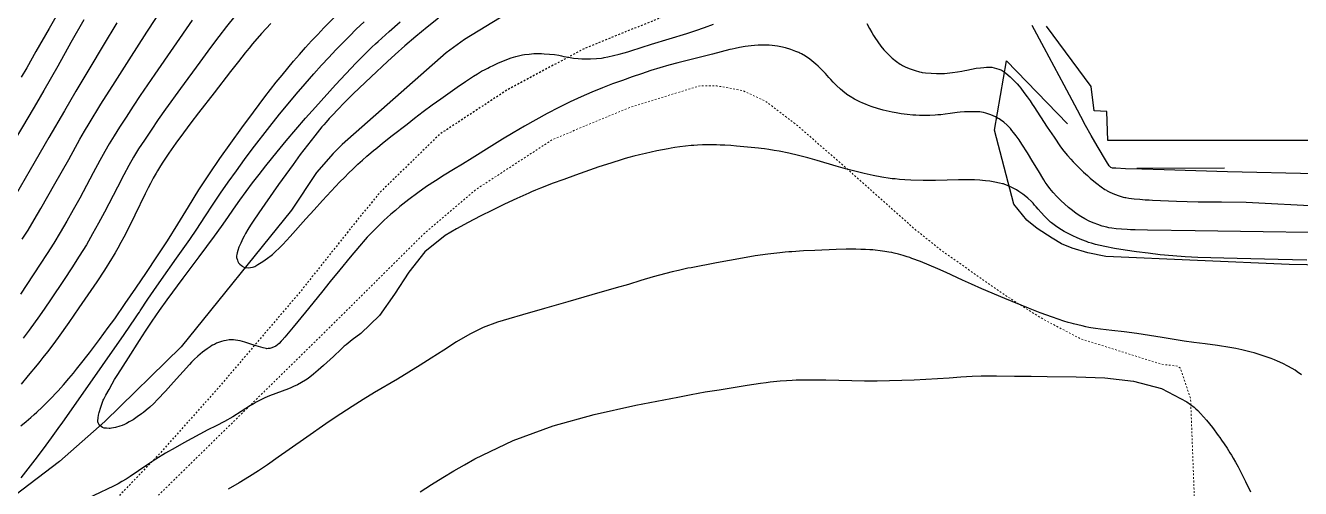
# Model space of a CAD drawing. Header units: millimetres. Extents: x 156921 to 159642, y 477538 to 479586.
# Drawn here: x 157637.1 to 157709.8, y 479216.5 to 479242.9 of the extents above; entities that cross this region are included whole.
import ezdxf

# ---------------------------------------------------------------- set-up
doc = ezdxf.new("R2010")
doc.units = ezdxf.units.MM
doc.header["$MEASUREMENT"] = 0
for name, pattern in [('5M2P5', [7.5, 5, -2.5]), ('5M5', [10, 5, -5]), ('DGN Style 3', [0.047061, 0.033615, -0.013446])]:
    doc.linetypes.add(name, pattern=pattern)
for name, color, linetype, transparency in [('A0023119', 16, '5M2P5', 0.6), ('B0014111', 156, 'Continuous', 0.6), ('E0022112', 146, 'Continuous', 0.6), ('F0017111', 94, 'Continuous', 0.6), ('F0017114', 80, 'Continuous', 0.6), ('F0037221', 86, 'Continuous', 0.6), ('F0037223', 86, '5M5', 0.6)]:
    doc.layers.add(name, color=color, linetype=linetype, transparency=transparency)
doc.layers.add('D0025110', color=66, linetype='Continuous', lineweight=0, transparency=0.6)

msp = doc.modelspace()

# ---------------------------------------------------------------- linework, layer by layer
at = {"layer": 'A0023119', "linetype": 'DGN Style 3', "transparency": 33554521, "flags": 128}
msp.add_lwpolyline([(157691.655, 479252.816), (157688.41, 479250.943), (157684.19, 479248.73), (157680.044, 479246.298), (157674.818, 479243.934), (157668.949, 479241.563), (157664.583, 479239.222), (157660.715, 479236.687), (157657.3, 479233.363), (157656.013, 479231.796), (157652.898, 479227.876), (157648.232, 479222.382), (157644.644, 479218.371), (157640.571, 479214.138), (157636.063, 479210.364), (157631.049, 479205.954), (157625.407, 479201.077), (157621.092, 479197.502), (157618.295, 479195.972), (157614.461, 479194.069)], dxfattribs=at)
at = {"layer": 'B0014111', "transparency": 33554521, "flags": 128}
msp.add_lwpolyline([(157738.966, 479240.174), (157736.094, 479240.317), (157735.771, 479236.334), (157698.781, 479236.323), (157698.72, 479237.978), (157698.013, 479238.023), (157697.83, 479239.408), (157695.291, 479242.845)], dxfattribs=at)
at = {"layer": 'D0025110', "linetype": 'DGN Style 3', "transparency": 33554521, "flags": 128}
msp.add_lwpolyline([(157701.863, 479223.579), (157702.751, 479223.477), (157702.917, 479223.355), (157703.499, 479221.601), (157703.873, 479211.681), (157702.15, 479211.287), (157690.273, 479210.748), (157682.443, 479209.502), (157670.835, 479206.565), (157660.188, 479203.332), (157647.924, 479199.042), (157622.337, 479186.137), (157616.734, 479182.771), (157615.593, 479183.149), (157611.199, 479187.571), (157615.053, 479191.339), (157620.447, 479196.082), (157628.87, 479202.968), (157636.837, 479209.553), (157644.45, 479215.887), (157654.17, 479225.414), (157659.858, 479231.056), (157662.809, 479233.557), (157667.154, 479236.39), (157671.553, 479238.217), (157675.547, 479239.45), (157676.51, 479239.439), (157677.984, 479239.169), (157679.279, 479238.567), (157680.985, 479237.264), (157683.42, 479235.164), (157687.725, 479231.325), (157689.377, 479230.006), (157692.757, 479227.631), (157693.295, 479227.28), (157694.23, 479226.687), (157695.077, 479226.158), (157697.261, 479225.016), (157701.863, 479223.579)], dxfattribs=at)
at = {"layer": 'E0022112', "transparency": 33554521, "flags": 128}
msp.add_lwpolyline([(157687.522, 479254.949), (157683.303, 479252.684), (157677.543, 479250.064), (157671.534, 479247.06), (157665.337, 479244.033), (157662.132, 479242.083), (157661.072, 479241.331), (157655.155, 479236.097), (157654.637, 479235.582), (157653.699, 479234.514), (157652.27, 479232.351), (157645.979, 479224.566), (157641.636, 479220.318), (157639.056, 479218.043), (157635.205, 479215.141)], dxfattribs=at)
at = {"layer": 'F0017111', "transparency": 33554521, "flags": 128}
for points in [[(157639.213, 479244.036), (157638.453, 479242.705), (157637.706, 479241.397), (157637.178, 479240.473), (157636.869, 479239.941)], [(157636.928, 479230.697), (157637.259, 479231.228), (157637.604, 479231.799), (157637.986, 479232.452), (157638.785, 479233.852), (157639.57, 479235.25), (157640.212, 479236.398), (157640.471, 479236.852), (157640.738, 479237.301), (157641.41, 479238.397), (157642.21, 479239.676), (157643.009, 479240.924), (157644.032, 479242.507), (157645.079, 479244.114)], [(157646.601, 479243.185), (157645.539, 479241.651), (157644.479, 479240.107), (157643.652, 479238.893), (157643.244, 479238.28), (157642.838, 479237.66), (157642.465, 479237.08), (157642.156, 479236.59), (157641.886, 479236.145), (157641.63, 479235.702), (157641.341, 479235.179), (157640.974, 479234.494), (157640.199, 479233.05), (157639.83, 479232.38), (157639.461, 479231.727), (157639.091, 479231.095), (157638.718, 479230.487), (157638.338, 479229.888), (157637.947, 479229.286), (157637.187, 479228.123), (157636.82, 479227.57)], [(157636.839, 479220.063), (157637.143, 479220.318), (157637.409, 479220.547), (157637.599, 479220.715), (157637.75, 479220.852), (157638.055, 479221.134), (157638.36, 479221.432), (157638.627, 479221.703), (157638.819, 479221.906), (157638.972, 479222.074), (157639.278, 479222.415), (157639.579, 479222.763), (157639.84, 479223.073), (157640.024, 479223.3), (157640.169, 479223.484), (157640.749, 479224.229), (157641.324, 479224.99), (157641.828, 479225.671), (157642.193, 479226.177), (157642.791, 479227.033), (157643.397, 479227.92), (157644.001, 479228.812), (157644.599, 479229.703), (157645.195, 479230.614), (157645.794, 479231.562), (157646.396, 479232.544), (157646.995, 479233.514), (157647.293, 479233.979), (157647.59, 479234.428), (157648.189, 479235.301), (157648.801, 479236.17), (157649.441, 479237.057), (157650.097, 479237.948), (157650.751, 479238.813), (157651.401, 479239.646), (157651.727, 479240.051), (157652.055, 479240.451), (157652.387, 479240.846), (157652.724, 479241.236), (157653.067, 479241.62), (157653.413, 479242), (157653.762, 479242.374), (157654.115, 479242.743), (157654.823, 479243.463)], [(157649.042, 479243.416), (157648.559, 479242.82), (157648.123, 479242.256), (157647.648, 479241.617), (157647.046, 479240.795), (157645.948, 479239.29), (157645.095, 479238.11), (157644.677, 479237.518), (157644.265, 479236.922), (157643.884, 479236.355), (157643.557, 479235.85), (157643.268, 479235.378), (157642.998, 479234.91), (157642.705, 479234.366), (157642.345, 479233.67), (157641.612, 479232.248), (157641.273, 479231.612), (157640.936, 479231.003), (157640.577, 479230.391), (157640.177, 479229.745), (157639.748, 479229.08), (157639.304, 479228.409), (157638.528, 479227.249), (157638.211, 479226.78), (157637.908, 479226.345), (157637.317, 479225.521), (157636.971, 479225.062)], [(157660.644, 479243.289), (157659.992, 479242.776), (157659.353, 479242.25), (157658.734, 479241.72), (157658.18, 479241.232), (157657.734, 479240.827), (157656.809, 479239.959), (157655.79, 479238.982), (157655.315, 479238.514), (157654.86, 479238.05), (157654.639, 479237.817), (157654.422, 479237.581), (157654.236, 479237.372), (157654.105, 479237.221), (157654.002, 479237.098), (157653.591, 479236.595), (157653.181, 479236.069), (157652.769, 479235.523), (157652.353, 479234.964), (157651.938, 479234.393), (157651.53, 479233.815), (157650.755, 479232.707), (157650.401, 479232.199), (157650.078, 479231.727), (157649.926, 479231.495), (157649.779, 479231.253), (157649.653, 479231.033), (157649.566, 479230.87), (157649.498, 479230.736), (157649.374, 479230.478), (157649.275, 479230.243), (157649.206, 479230.053), (157649.17, 479229.93), (157649.152, 479229.841), (157649.14, 479229.753), (157649.142, 479229.668), (157649.183, 479229.503), (157649.218, 479229.428), (157649.255, 479229.365), (157649.29, 479229.317), (157649.315, 479229.289), (157649.423, 479229.199), (157649.466, 479229.166), (157649.512, 479229.138), (157649.61, 479229.096), (157649.828, 479229.072), (157649.939, 479229.084), (157650.04, 479229.104), (157650.12, 479229.129), (157650.172, 479229.151), (157650.356, 479229.26), (157650.64, 479229.435), (157650.901, 479229.617), (157651.113, 479229.779), (157651.185, 479229.838), (157651.226, 479229.874), (157651.352, 479229.996), (157651.557, 479230.196), (157651.765, 479230.408), (157652.191, 479230.863), (157653.085, 479231.861), (157653.552, 479232.384), (157654.034, 479232.912), (157654.527, 479233.441), (157655.028, 479233.968), (157655.282, 479234.228), (157655.536, 479234.482), (157655.76, 479234.7), (157655.921, 479234.852), (157656.05, 479234.972), (157656.307, 479235.206), (157656.562, 479235.432), (157656.783, 479235.623), (157656.94, 479235.754), (157657.065, 479235.856), (157657.55, 479236.247), (157658.01, 479236.609), (157658.851, 479237.267), (157659.279, 479237.599), (157659.773, 479237.972), (157660.286, 479238.351), (157660.769, 479238.701), (157661.706, 479239.362), (157662.174, 479239.681), (157662.64, 479239.988), (157662.871, 479240.134), (157663.101, 479240.27), (157663.302, 479240.382), (157663.445, 479240.457), (157663.558, 479240.513), (157663.79, 479240.624), (157664.029, 479240.732), (157664.245, 479240.824), (157664.403, 479240.888), (157664.533, 479240.939), (157664.792, 479241.032), (157665.048, 479241.11), (157665.27, 479241.169), (157665.427, 479241.201), (157665.552, 479241.222), (157665.808, 479241.255), (157666.078, 479241.275), (157666.325, 479241.283), (157666.51, 479241.281), (157666.664, 479241.274), (157666.965, 479241.254), (157667.252, 479241.222), (157667.494, 479241.186), (157667.66, 479241.153), (157667.787, 479241.122), (157668.051, 479241.066), (157668.337, 479241.023), (157668.602, 479240.995), (157668.803, 479240.981), (157668.972, 479240.976), (157669.309, 479240.974), (157669.64, 479240.993), (157669.926, 479241.023), (157670.028, 479241.036), (157670.088, 479241.047), (157670.288, 479241.089), (157670.609, 479241.162), (157670.937, 479241.245), (157671.227, 479241.324), (157671.437, 479241.386), (157671.608, 479241.44), (157672.787, 479241.808), (157673.784, 479242.116), (157674.793, 479242.432), (157675.299, 479242.597), (157675.802, 479242.772), (157676.304, 479242.962)], [(157642.319, 479243.023), (157641.54, 479241.742), (157640.767, 479240.459), (157639.982, 479239.134), (157639.329, 479238.026), (157638.436, 479236.491), (157637.372, 479234.655), (157636.512, 479233.177)], [(157636.857, 479217.109), (157637.665, 479218.133), (157638.14, 479218.767), (157638.595, 479219.386), (157638.98, 479219.917), (157639.243, 479220.287), (157640.255, 479221.739), (157642.723, 479225.284), (157643.369, 479226.216), (157643.538, 479226.46), (157643.601, 479226.551), (157643.649, 479226.627), (157644.087, 479227.296), (157644.422, 479227.788), (157644.859, 479228.407), (157645.723, 479229.623), (157646.466, 479230.689), (157646.864, 479231.277), (157647.324, 479231.976), (157647.796, 479232.692), (157648.227, 479233.328), (157648.657, 479233.946), (157649.127, 479234.604), (157649.597, 479235.249), (157650.031, 479235.825), (157651.038, 479237.123), (157651.592, 479237.824), (157652.072, 479238.409), (157652.537, 479238.959), (157653.047, 479239.553), (157653.547, 479240.127), (157653.982, 479240.616), (157654.385, 479241.057), (157654.788, 479241.486), (157655.183, 479241.895), (157655.563, 479242.277), (157655.959, 479242.663), (157656.401, 479243.084)], [(157714.106, 479231.022), (157703.759, 479231.183), (157701.05, 479231.227), (157700.342, 479231.239), (157700.079, 479231.244), (157699.877, 479231.251), (157699.561, 479231.268), (157699.262, 479231.296), (157699.013, 479231.329), (157698.845, 479231.359), (157698.717, 479231.388), (157698.464, 479231.453), (157698.213, 479231.533), (157697.997, 479231.613), (157697.844, 479231.678), (157697.722, 479231.736), (157697.481, 479231.861), (157697.243, 479232.002), (157697.036, 479232.136), (157696.89, 479232.241), (157696.774, 479232.331), (157696.544, 479232.517), (157696.318, 479232.714), (157696.124, 479232.893), (157695.988, 479233.028), (157695.881, 479233.14), (157695.674, 479233.366), (157695.481, 479233.6), (157695.322, 479233.81), (157695.217, 479233.963), (157695.138, 479234.089), (157694.826, 479234.594), (157694.515, 479235.107), (157694.203, 479235.617), (157693.885, 479236.117), (157693.723, 479236.357), (157693.56, 479236.585), (157693.416, 479236.776), (157693.313, 479236.905), (157693.23, 479237.003), (157693.144, 479237.1), (157693.052, 479237.192), (157692.851, 479237.366), (157692.66, 479237.509), (157692.588, 479237.557), (157692.543, 479237.585), (157692.381, 479237.671), (157692.251, 479237.736), (157692.116, 479237.793), (157691.836, 479237.882), (157691.7, 479237.914), (157691.581, 479237.938), (157691.487, 479237.953), (157691.429, 479237.958), (157691.231, 479237.964), (157690.921, 479237.966), (157690.623, 479237.956), (157690.372, 479237.938), (157690.2, 479237.918), (157690.068, 479237.896), (157689.8, 479237.857), (157689.522, 479237.822), (157689.273, 479237.796), (157689.09, 479237.781), (157688.94, 479237.77), (157688.636, 479237.755), (157688.325, 479237.751), (157688.047, 479237.755), (157687.844, 479237.763), (157687.679, 479237.775), (157687.347, 479237.804), (157687.012, 479237.848), (157686.716, 479237.896), (157686.503, 479237.938), (157686.331, 479237.978), (157685.989, 479238.063), (157685.65, 479238.159), (157685.355, 479238.253), (157685.146, 479238.326), (157684.98, 479238.389), (157684.817, 479238.455), (157684.658, 479238.525), (157684.355, 479238.68), (157684.102, 479238.828), (157684.015, 479238.883), (157683.965, 479238.919), (157683.805, 479239.044), (157683.555, 479239.249), (157683.32, 479239.462), (157683.124, 479239.655), (157682.991, 479239.798), (157682.891, 479239.916), (157682.686, 479240.147), (157682.475, 479240.368), (157682.286, 479240.554), (157682.147, 479240.682), (157682.034, 479240.78), (157681.918, 479240.876), (157681.799, 479240.967), (157681.549, 479241.133), (157681.321, 479241.265), (157681.237, 479241.309), (157681.185, 479241.334), (157681.007, 479241.407), (157680.718, 479241.514), (157680.422, 479241.602), (157680.159, 479241.667), (157679.968, 479241.702), (157679.812, 479241.722), (157679.655, 479241.741), (157679.494, 479241.753), (157679.164, 479241.763), (157678.867, 479241.757), (157678.649, 479241.741), (157678.468, 479241.72), (157678.122, 479241.675), (157677.803, 479241.624), (157677.543, 479241.575), (157677.374, 479241.538), (157677.249, 479241.505), (157676.259, 479241.252), (157675.273, 479241.006), (157674.275, 479240.754), (157673.77, 479240.618), (157673.261, 479240.469), (157672.745, 479240.308), (157672.219, 479240.135), (157671.68, 479239.951), (157671.125, 479239.755), (157670.558, 479239.547), (157669.979, 479239.328), (157669.386, 479239.089), (157668.773, 479238.823), (157668.142, 479238.529), (157667.495, 479238.205), (157666.841, 479237.861), (157666.185, 479237.505), (157665.536, 479237.14), (157664.901, 479236.769), (157664.283, 479236.397), (157663.689, 479236.026), (157662.559, 479235.318), (157662.019, 479234.986), (157661.491, 479234.669), (157660.974, 479234.356), (157660.468, 479234.034), (157659.966, 479233.698), (157659.465, 479233.342), (157658.959, 479232.964), (157658.448, 479232.56), (157658.191, 479232.348), (157657.935, 479232.129), (157657.713, 479231.932), (157657.554, 479231.787), (157657.428, 479231.669), (157657.179, 479231.43), (157656.934, 479231.187), (157656.724, 479230.973), (157656.577, 479230.818), (157656.462, 479230.693), (157656.133, 479230.316), (157655.608, 479229.687), (157655.015, 479228.964), (157654.479, 479228.303), (157653.972, 479227.674), (157653.061, 479226.548), (157652.356, 479225.688), (157651.881, 479225.118), (157651.744, 479224.958), (157651.683, 479224.888), (157651.564, 479224.766), (157651.467, 479224.677), (157651.365, 479224.604), (157651.145, 479224.509), (157651.036, 479224.483), (157650.94, 479224.47), (157650.863, 479224.467), (157650.815, 479224.472), (157650.647, 479224.515), (157650.38, 479224.587), (157650.116, 479224.665), (157649.889, 479224.738), (157649.728, 479224.794), (157649.601, 479224.841), (157649.474, 479224.884), (157649.345, 479224.918), (157649.084, 479224.959), (157648.96, 479224.968), (157648.852, 479224.972), (157648.768, 479224.97), (157648.717, 479224.966), (157648.546, 479224.938), (157648.409, 479224.91), (157648.272, 479224.873), (157647.999, 479224.773), (157647.871, 479224.714), (157647.761, 479224.659), (157647.676, 479224.613), (157647.625, 479224.581), (157647.455, 479224.461), (157647.189, 479224.261), (157646.934, 479224.046), (157646.717, 479223.847), (157646.569, 479223.697), (157646.455, 479223.57), (157645.538, 479222.55), (157645.084, 479222.047), (157644.64, 479221.571), (157644.418, 479221.345), (157644.191, 479221.133), (157643.989, 479220.956), (157643.841, 479220.837), (157643.721, 479220.747), (157643.48, 479220.575), (157643.236, 479220.418), (157643.021, 479220.291), (157642.867, 479220.21), (157642.742, 479220.151), (157642.617, 479220.096), (157642.491, 479220.049), (157642.236, 479219.978), (157642.116, 479219.954), (157642.011, 479219.938), (157641.93, 479219.928), (157641.882, 479219.925), (157641.717, 479219.93), (157641.654, 479219.934), (157641.595, 479219.942), (157641.491, 479219.973), (157641.339, 479220.087), (157641.29, 479220.162), (157641.257, 479220.236), (157641.239, 479220.301), (157641.236, 479220.347), (157641.257, 479220.53), (157641.278, 479220.679), (157641.309, 479220.83), (157641.398, 479221.144), (157641.502, 479221.428), (157641.545, 479221.532), (157641.575, 479221.595), (157641.689, 479221.813), (157641.869, 479222.148), (157642.042, 479222.457), (157642.19, 479222.71), (157642.291, 479222.875), (157642.37, 479222.997), (157642.98, 479223.946), (157643.605, 479224.925), (157643.95, 479225.462), (157644.33, 479226.037), (157644.741, 479226.637), (157645.18, 479227.248), (157646.094, 479228.478), (157647.003, 479229.698), (157647.871, 479230.881), (157648.273, 479231.435), (157648.637, 479231.948), (157648.967, 479232.423), (157649.322, 479232.925), (157649.684, 479233.421), (157650.054, 479233.912), (157650.43, 479234.398), (157650.813, 479234.879), (157651.453, 479235.673), (157651.97, 479236.307), (157652.509, 479236.95), (157653.063, 479237.594), (157653.626, 479238.228), (157654.772, 479239.493), (157655.357, 479240.127), (157655.959, 479240.761), (157656.267, 479241.074), (157656.577, 479241.38), (157656.85, 479241.643), (157657.047, 479241.827), (157657.206, 479241.971), (157657.838, 479242.538), (157658.461, 479243.087)], [(157685.055, 479243.002), (157685.206, 479242.718), (157685.339, 479242.479), (157685.434, 479242.315), (157685.511, 479242.19), (157685.673, 479241.942), (157685.853, 479241.701), (157686.022, 479241.495), (157686.153, 479241.352), (157686.264, 479241.24), (157686.377, 479241.13), (157686.493, 479241.027), (157686.732, 479240.837), (157686.948, 479240.686), (157687.028, 479240.636), (157687.076, 479240.608), (157687.243, 479240.525), (157687.377, 479240.461), (157687.515, 479240.404), (157687.798, 479240.307), (157688.054, 479240.24), (157688.147, 479240.22), (157688.204, 479240.21), (157688.399, 479240.188), (157688.71, 479240.161), (157689.021, 479240.148), (157689.291, 479240.147), (157689.484, 479240.154), (157689.637, 479240.166), (157689.937, 479240.195), (157690.223, 479240.233), (157690.464, 479240.273), (157690.628, 479240.308), (157690.753, 479240.339), (157691.01, 479240.396), (157691.282, 479240.443), (157691.528, 479240.476), (157691.713, 479240.494), (157691.866, 479240.505), (157692.017, 479240.508), (157692.164, 479240.498), (157692.448, 479240.438), (157692.577, 479240.394), (157692.686, 479240.349), (157692.769, 479240.308), (157692.818, 479240.278), (157692.972, 479240.157), (157693.211, 479239.958), (157693.432, 479239.749), (157693.614, 479239.561), (157693.734, 479239.421), (157693.823, 479239.305), (157694.002, 479239.066), (157694.185, 479238.813), (157694.348, 479238.58), (157694.466, 479238.406), (157694.561, 479238.261), (157695.334, 479237.086), (157695.718, 479236.512), (157696.092, 479235.976), (157696.283, 479235.721), (157696.485, 479235.471), (157696.671, 479235.257), (157696.81, 479235.107), (157696.926, 479234.99), (157697.161, 479234.757), (157697.401, 479234.528), (157697.615, 479234.33), (157697.77, 479234.191), (157697.897, 479234.081), (157698.149, 479233.874), (157698.401, 479233.689), (157698.621, 479233.542), (157698.699, 479233.494), (157698.746, 479233.467), (157698.902, 479233.388), (157699.028, 479233.326), (157699.157, 479233.271), (157699.422, 479233.175), (157699.661, 479233.107), (157699.748, 479233.086), (157699.802, 479233.075), (157699.983, 479233.05), (157700.286, 479233.011), (157700.611, 479232.979), (157700.912, 479232.955), (157701.14, 479232.941), (157701.331, 479232.933), (157702.692, 479232.869), (157703.299, 479232.845), (157703.932, 479232.834), (157705.268, 479232.824), (157706.67, 479232.806), (157707.387, 479232.785), (157708.112, 479232.747), (157709.569, 479232.658), (157710.299, 479232.62)], [(157710.114, 479229.519), (157708.498, 479229.55), (157706.924, 479229.592), (157706.153, 479229.612), (157705.393, 479229.625), (157704.647, 479229.639), (157703.916, 479229.662), (157703.195, 479229.697), (157702.479, 479229.751), (157701.772, 479229.82), (157701.08, 479229.901), (157700.41, 479229.989), (157699.771, 479230.08), (157699.168, 479230.177), (157698.605, 479230.284), (157698.337, 479230.344), (157698.074, 479230.411), (157697.848, 479230.474), (157697.689, 479230.524), (157697.564, 479230.566), (157697.307, 479230.661), (157697.035, 479230.775), (157696.786, 479230.889), (157696.6, 479230.982), (157696.445, 479231.064), (157696.293, 479231.147), (157696.146, 479231.234), (157695.87, 479231.415), (157695.645, 479231.58), (157695.568, 479231.641), (157695.524, 479231.679), (157695.388, 479231.81), (157695.176, 479232.018), (157694.976, 479232.227), (157694.808, 479232.41), (157694.696, 479232.541), (157694.611, 479232.645), (157694.522, 479232.749), (157694.426, 479232.851), (157694.215, 479233.049), (157694.011, 479233.217), (157693.934, 479233.276), (157693.885, 479233.311), (157693.711, 479233.423), (157693.572, 479233.51), (157693.433, 479233.589), (157693.157, 479233.723), (157692.916, 479233.821), (157692.831, 479233.851), (157692.78, 479233.866), (157692.61, 479233.903), (157692.336, 479233.958), (157692.058, 479234.002), (157691.811, 479234.035), (157691.632, 479234.053), (157691.486, 479234.063), (157691.193, 479234.08), (157690.894, 479234.089), (157690.628, 479234.091), (157690.436, 479234.088), (157690.279, 479234.083), (157689.636, 479234.066), (157688.955, 479234.056), (157688.256, 479234.058), (157687.557, 479234.077), (157687.222, 479234.092), (157686.914, 479234.113), (157686.665, 479234.135), (157686.502, 479234.153), (157686.384, 479234.169), (157685.901, 479234.245), (157685.403, 479234.341), (157684.891, 479234.453), (157684.368, 479234.577), (157683.837, 479234.714), (157683.3, 479234.864), (157682.229, 479235.18), (157681.696, 479235.333), (157681.158, 479235.474), (157680.612, 479235.601), (157680.052, 479235.714), (157679.766, 479235.764), (157679.474, 479235.81), (157679.215, 479235.847), (157679.027, 479235.871), (157678.875, 479235.888), (157678.255, 479235.953), (157677.616, 479236.012), (157677.292, 479236.037), (157676.968, 479236.057), (157676.686, 479236.071), (157676.484, 479236.078), (157676.323, 479236.081), (157676.001, 479236.084), (157675.679, 479236.078), (157675.397, 479236.066), (157675.195, 479236.052), (157675.033, 479236.038), (157674.71, 479236.004), (157674.386, 479235.963), (157674.102, 479235.922), (157673.899, 479235.888), (157673.736, 479235.857), (157673.084, 479235.73), (157672.431, 479235.59), (157672.103, 479235.514), (157671.775, 479235.431), (157671.488, 479235.355), (157671.282, 479235.297), (157671.118, 479235.248), (157670.456, 479235.043), (157669.788, 479234.819), (157668.452, 479234.352), (157667.786, 479234.115), (157667.122, 479233.871), (157666.79, 479233.744), (157666.456, 479233.611), (157666.162, 479233.49), (157665.951, 479233.4), (157665.782, 479233.326), (157665.101, 479233.02), (157664.412, 479232.699), (157663.718, 479232.363), (157663.024, 479232.016), (157662.337, 479231.659), (157661.666, 479231.293), (157661.015, 479230.923), (157659.863, 479229.993), (157658.952, 479228.821), (157658.141, 479227.575), (157657.278, 479226.366), (157656.219, 479225.328), (157655.727, 479224.962), (157655.377, 479224.69), (157655.272, 479224.605), (157655.22, 479224.56), (157655.098, 479224.442), (157654.652, 479224.018), (157654.092, 479223.502), (157653.796, 479223.239), (157653.525, 479223.012), (157653.304, 479222.838), (157653.161, 479222.734), (157653.056, 479222.665), (157652.838, 479222.532), (157652.603, 479222.408), (157652.387, 479222.306), (157652.224, 479222.238), (157652.087, 479222.187), (157651.015, 479221.784), (157650.752, 479221.674), (157650.484, 479221.543), (157650.247, 479221.415), (157650.075, 479221.311), (157649.936, 479221.221), (157649.402, 479220.88), (157648.916, 479220.587), (157648.449, 479220.325), (157647.973, 479220.079), (157647.5, 479219.838), (157647.041, 479219.591), (157646.126, 479219.095), (157645.636, 479218.825), (157645.09, 479218.507), (157644.537, 479218.17), (157644.025, 479217.84), (157643.542, 479217.515), (157643.075, 479217.192), (157642.842, 479217.036), (157642.605, 479216.891), (157642.394, 479216.771), (157642.24, 479216.692), (157642.115, 479216.632), (157638.762, 479215.039)], [(157709.827, 479222.977), (157709.577, 479223.15), (157709.45, 479223.234), (157709.283, 479223.336), (157709.039, 479223.472), (157708.747, 479223.62), (157708.442, 479223.76), (157708.285, 479223.827), (157708.085, 479223.907), (157707.798, 479224.011), (157707.462, 479224.123), (157707.118, 479224.225), (157706.943, 479224.274), (157706.726, 479224.33), (157706.422, 479224.399), (157706.075, 479224.471), (157705.73, 479224.533), (157705.036, 479224.641), (157704.334, 479224.737), (157703.68, 479224.823), (157703.126, 479224.902), (157702.564, 479224.991), (157701.883, 479225.104), (157701.15, 479225.223), (157700.429, 479225.328), (157699.718, 479225.42), (157699.013, 479225.499), (157698.363, 479225.576), (157698.076, 479225.618), (157697.816, 479225.661), (157697.692, 479225.683), (157697.537, 479225.714), (157697.319, 479225.761), (157697.07, 479225.818), (157696.82, 479225.881), (157696.694, 479225.914), (157696.526, 479225.962), (157696.27, 479226.04), (157695.959, 479226.141), (157695.623, 479226.255), (157694.933, 479226.506), (157694.253, 479226.772), (157692.916, 479227.322), (157691.606, 479227.875), (157691.008, 479228.135), (157690.504, 479228.363), (157689.568, 479228.799), (157689.088, 479229.019), (157688.604, 479229.23), (157688.115, 479229.428), (157687.622, 479229.613), (157687.498, 479229.657), (157687.341, 479229.709), (157687.119, 479229.776), (157686.862, 479229.847), (157686.602, 479229.911), (157686.47, 479229.941), (157686.305, 479229.973), (157686.071, 479230.012), (157685.802, 479230.05), (157685.529, 479230.078), (157685.392, 479230.09), (157685.221, 479230.102), (157684.981, 479230.115), (157684.706, 479230.125), (157684.431, 479230.13), (157683.872, 479230.129), (157683.297, 479230.114), (157682.079, 479230.067), (157681.437, 479230.036), (157680.778, 479229.994), (157680.612, 479229.982), (157680.401, 479229.965), (157680.102, 479229.935), (157679.758, 479229.897), (157679.409, 479229.853), (157678.696, 479229.75), (157677.962, 479229.629), (157677.22, 479229.497), (157676.482, 479229.361), (157675.032, 479229.082), (157674.854, 479229.047), (157674.63, 479229), (157674.317, 479228.929), (157673.958, 479228.843), (157673.599, 479228.752), (157672.882, 479228.556), (157672.17, 479228.345), (157671.465, 479228.132), (157670.768, 479227.93), (157669.383, 479227.535), (157668.008, 479227.142), (157666.681, 479226.759), (157665.428, 479226.394), (157664.646, 479226.164), (157663.996, 479225.971), (157663.19, 479225.672), (157662.42, 479225.29), (157661.678, 479224.854), (157660.952, 479224.392), (157660.227, 479223.929), (157659.592, 479223.533), (157658.951, 479223.131), (157658.305, 479222.738), (157657.005, 479221.967), (157656.356, 479221.58), (157655.716, 479221.182), (157655.071, 479220.763), (157654.408, 479220.313), (157652.959, 479219.301), (157651.512, 479218.284), (157650.895, 479217.859), (157650.379, 479217.516), (157649.873, 479217.194), (157649.283, 479216.83), (157648.656, 479216.454)]]:
    msp.add_lwpolyline(points, dxfattribs=at)
at = {"layer": 'F0017114', "transparency": 33554521, "flags": 128}
for points in [[(157640.44, 479243.205), (157639.702, 479241.913), (157638.948, 479240.572), (157638.161, 479239.171), (157637.743, 479238.446), (157637.309, 479237.709), (157636.415, 479236.221)], [(157651.089, 479242.995), (157650.567, 479242.417), (157650.051, 479241.826), (157649.853, 479241.592), (157649.725, 479241.438), (157649.634, 479241.324), (157649.241, 479240.828), (157648.795, 479240.254), (157647.864, 479239.05), (157646.969, 479237.895), (157646.536, 479237.329), (157646.105, 479236.758), (157645.685, 479236.185), (157645.281, 479235.612), (157645.087, 479235.326), (157644.902, 479235.039), (157644.744, 479234.788), (157644.637, 479234.609), (157644.553, 479234.466), (157644.39, 479234.177), (157644.231, 479233.885), (157644.095, 479233.626), (157644.001, 479233.44), (157643.927, 479233.289), (157643.336, 479232.066), (157643.032, 479231.447), (157642.716, 479230.824), (157642.551, 479230.512), (157642.378, 479230.2), (157642.221, 479229.928), (157642.104, 479229.733), (157642.008, 479229.577), (157641.605, 479228.939), (157641.166, 479228.276), (157640.156, 479226.787), (157639.582, 479225.962), (157638.972, 479225.111), (157638.661, 479224.69), (157638.36, 479224.291), (157638.101, 479223.956), (157637.922, 479223.729), (157637.782, 479223.556), (157637.27, 479222.934), (157636.855, 479222.451)], [(157710.603, 479234.438), (157705.602, 479234.551), (157701.995, 479234.648), (157700.718, 479234.689), (157699.797, 479234.722), (157699.235, 479234.746), (157699.092, 479234.753), (157699.055, 479234.755), (157699.043, 479234.756), (157698.96, 479234.795), (157698.92, 479234.826), (157698.864, 479234.893), (157698.7, 479235.131), (157698.168, 479236.025), (157697.839, 479236.61), (157697.517, 479237.19), (157697.24, 479237.696), (157697.048, 479238.056), (157696.292, 479239.485), (157695.159, 479241.61), (157694.472, 479242.871)], [(157659.605, 479216.316), (157660.253, 479216.732), (157660.891, 479217.128), (157661.512, 479217.499), (157662.119, 479217.849), (157662.714, 479218.183), (157664.898, 479219.241), (157667.181, 479220.065), (157669.521, 479220.714), (157671.891, 479221.243), (157674.273, 479221.713), (157675.046, 479221.861), (157675.836, 479222), (157676.641, 479222.13), (157678.223, 479222.383), (157678.606, 479222.444), (157678.985, 479222.499), (157679.315, 479222.543), (157679.548, 479222.572), (157679.733, 479222.592), (157680.103, 479222.629), (157680.474, 479222.658), (157680.799, 479222.677), (157681.032, 479222.687), (157681.219, 479222.691), (157681.966, 479222.699), (157682.712, 479222.69), (157684.188, 479222.654), (157684.915, 479222.642), (157685.634, 479222.643), (157686.345, 479222.654), (157687.048, 479222.671), (157687.74, 479222.695), (157688.418, 479222.728), (157689.086, 479222.768), (157689.748, 479222.815), (157690.404, 479222.861), (157691.052, 479222.902), (157691.561, 479222.914), (157692.443, 479222.914), (157693.472, 479222.906), (157694.42, 479222.893), (157695.328, 479222.878), (157696.972, 479222.861), (157698.615, 479222.806), (157700.247, 479222.621), (157701.835, 479222.202), (157703.288, 479221.443), (157703.498, 479221.293), (157703.695, 479221.131), (157703.79, 479221.046), (157703.905, 479220.937), (157704.062, 479220.777), (157704.237, 479220.587), (157704.406, 479220.39), (157704.738, 479219.971), (157705.074, 479219.523), (157705.158, 479219.408), (157705.263, 479219.259), (157705.409, 479219.044), (157705.575, 479218.792), (157705.74, 479218.532), (157705.823, 479218.4), (157705.922, 479218.234), (157706.057, 479218.001), (157706.204, 479217.734), (157706.346, 479217.466), (157706.624, 479216.908), (157706.906, 479216.311)]]:
    msp.add_lwpolyline(points, dxfattribs=at)
at = {"layer": 'F0037221', "transparency": 33554521, "flags": 128}
msp.add_lwpolyline([(157747.068, 479228.536), (157709.122, 479229.261), (157698.66, 479229.713), (157697.648, 479229.919), (157696.76, 479230.186), (157696.144, 479230.445), (157695.603, 479230.756), (157694.753, 479231.322), (157694.168, 479231.797), (157693.435, 479232.705), (157692.33, 479236.908), (157693.013, 479240.876)], dxfattribs=at)
at = {"layer": 'F0037223', "transparency": 33554521, "flags": 128}
msp.add_lwpolyline([(157693.013, 479240.876), (157698.828, 479234.851), (157699.103, 479234.75), (157722.133, 479234.795), (157747.366, 479234.704)], dxfattribs=at)

doc.saveas('drawing.dxf')
